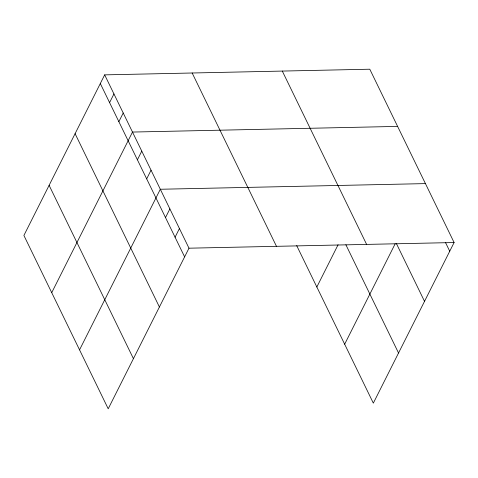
<?xml version="1.0" encoding="UTF-8"?>
<svg xmlns="http://www.w3.org/2000/svg" width="478" height="478" viewBox="0 0 478 478"><rect width="100%" height="100%" fill="white"/><g stroke="black" fill="none" stroke-linecap="round" stroke-linejoin="round"><path stroke-width="0.72" d="M104.67 74.867L23.9 235.463L108.213 408.792L188.983 248.19L104.67 74.867L369.787 69.208L454.1 242.537L373.33 403.133L296.689 245.59M109.582 102.609L113.949 93.933M118.855 121.675L123.222 112.999M51.726 292.661L132.496 132.059L397.612 126.407M137.407 159.807L141.769 151.126M146.68 178.874L151.048 170.192M79.545 349.86L160.321 189.258L425.432 183.606M165.508 217.586L169.875 208.904M175.067 237.225L179.429 228.55M316.836 287.009L338.071 244.79M344.662 344.202L395.187 243.744M188.983 248.19L454.1 242.537M445.592 242.704L449.732 251.219M396.489 243.726L424.518 301.349M282.301 71.079L366.614 244.401M345.887 244.766L398.538 353.003M192.162 72.997L276.475 246.325M100.308 83.542L184.622 256.871M75.094 133.679L159.407 307.001M49.115 185.333L133.428 358.655"/></g></svg>
